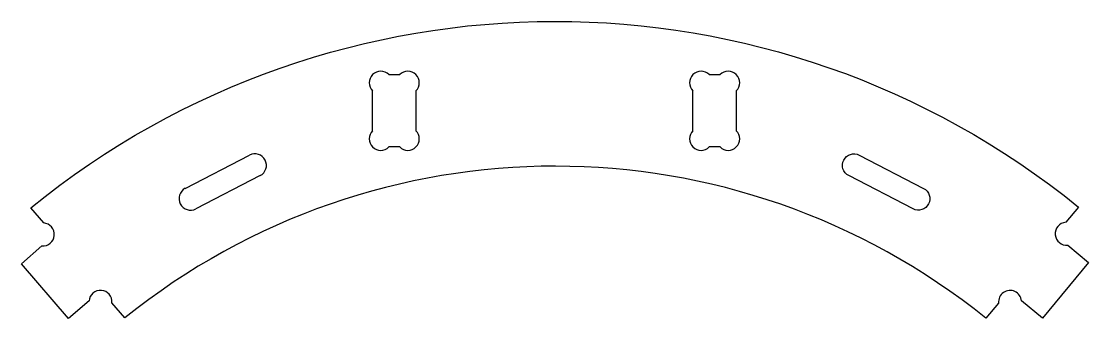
# Model space of a CAD drawing. Header units: millimetres. Extents: x -148 to 147, y 148 to 230.
import ezdxf

# ---------------------------------------------------------------- set-up
doc = ezdxf.new("R2010")
doc.units = ezdxf.units.MM
doc.header["$MEASUREMENT"] = 0

msp = doc.modelspace()

# ---------------------------------------------------------------- linework, layer by layer
for p, q in [((-45.97, 215.05), (-42.97, 215.05)), ((42.59, 215.05), (45.59, 215.05)), ((-50.47, 199.55), (-50.47, 210.55)), ((-38.47, 210.55), (-38.47, 199.55)), ((38.09, 199.55), (38.09, 210.55)), ((50.09, 210.55), (50.09, 199.55)), ((-42.97, 195.05), (-45.97, 195.05)), ((45.59, 195.05), (42.59, 195.05)), ((-102.24, 183.63), (-84.46, 192.8)), ((-81.55, 187.13), (-99.32, 177.97))]:
    msp.add_line(p, q)
for points in [[(-144.96, 178.23, -0.354863), (144.67, 178.47), (141.15, 174.25, 0.999774), (141.73, 167.9), (147.49, 163.11), (134.69, 147.74), (128.94, 152.53, 1.000226), (122.6, 151.95), (119.08, 147.73, 0.352545), (-118.91, 147.86), (-122.5, 152.04, 1), (-128.85, 152.52), (-134.54, 147.64), (-147.56, 162.82), (-141.87, 167.71, 1), (-141.38, 174.06)], [(81.16, 187.13, -1), (84.08, 192.8), (101.86, 183.63, -1), (98.94, 177.97)]]:
    msp.add_lwpolyline(points, format="xyb", close=True)
for centre, radius, start, end in [((-48.22, 212.8), 3.18, 45, 225), ((-40.72, 212.8), 3.18, -45, 135), ((40.34, 212.8), 3.18, 45, 225), ((47.84, 212.8), 3.18, -45, 135), ((-48.22, 197.3), 3.18, 135, 315), ((-40.72, 197.3), 3.18, -135, 45), ((40.34, 197.3), 3.18, 135, 315), ((47.84, 197.3), 3.18, -135, 45), ((-83, 189.97), 3.19, -62.7234, 117.2766), ((-100.78, 180.8), 3.19, 117.2766, 297.2766)]:
    msp.add_arc(centre, radius, start, end)

doc.saveas('drawing.dxf')
